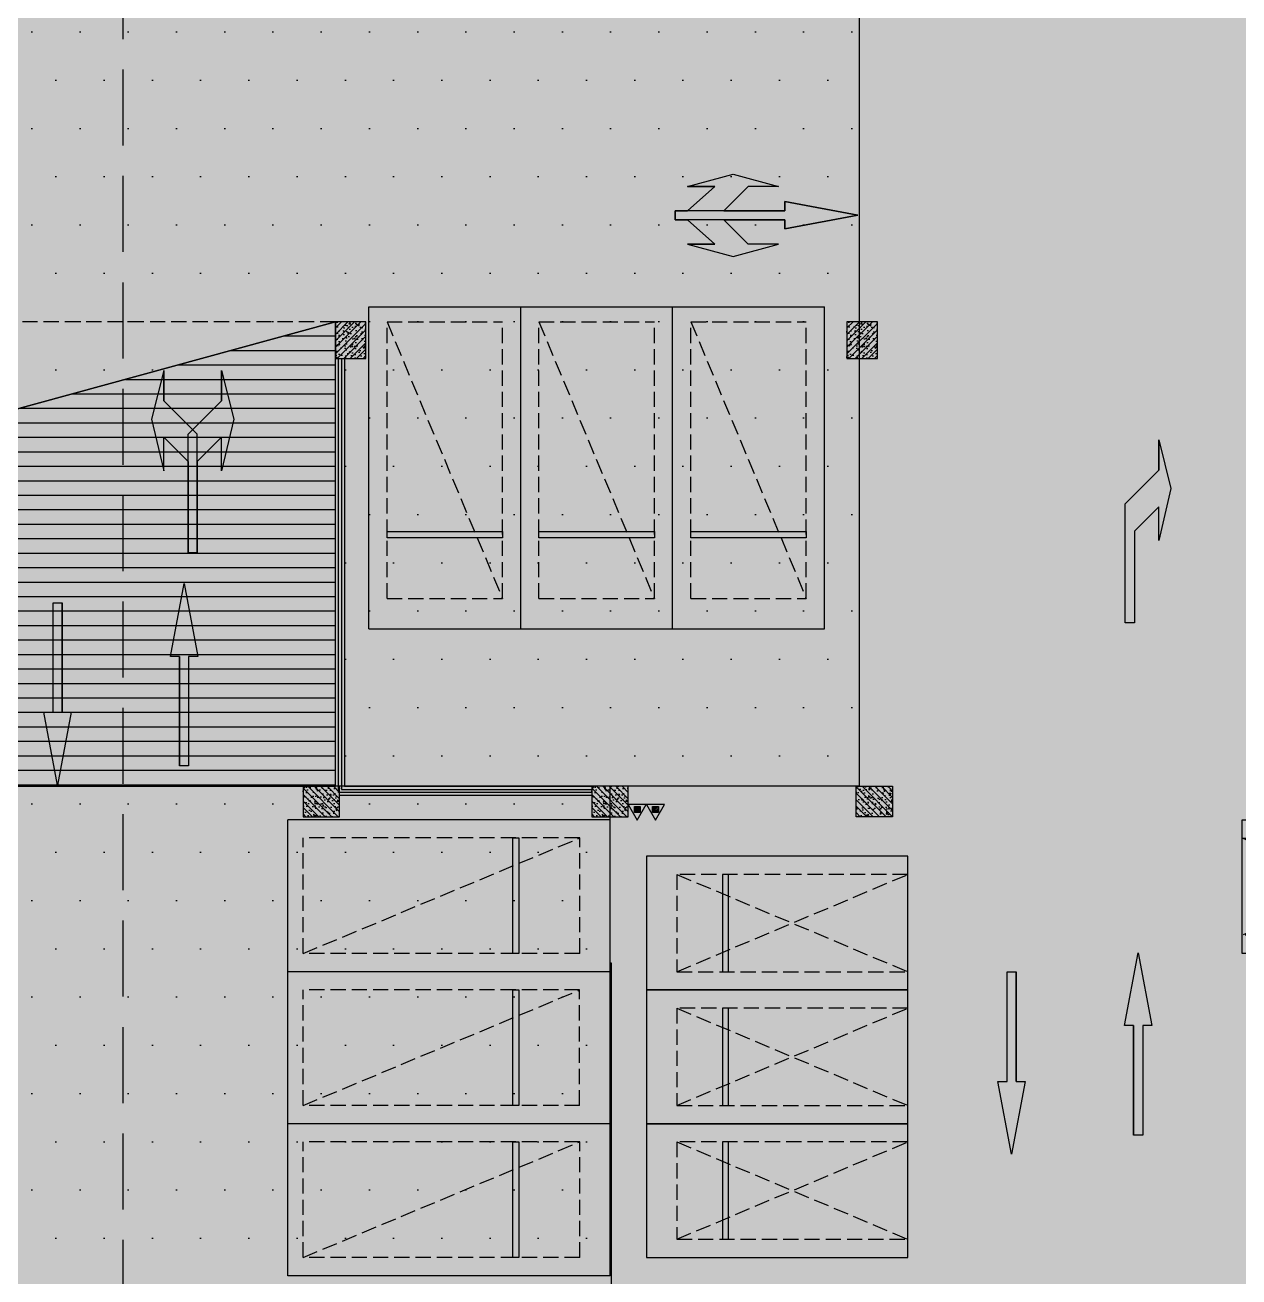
# Model space of a CAD drawing. Extents: x -1338203 to 1886333, y -530034 to 1031844.
# Drawn here: x 718630 to 738606, y 182218 to 202812 of the extents above; entities that cross this region are included whole.
import ezdxf

# ---------------------------------------------------------------- set-up
doc = ezdxf.new("R2010")
doc.units = 0
doc.header["$LTSCALE"] = 1000
doc.header["$MEASUREMENT"] = 0
for name, pattern in [('$2$DASH', [0.35, 0.25, -0.1]), ('A-001-平面B2$0$__DASH', [0.35, 0.25, -0.1]), ('A-001-平面参照B1$0$DASH', [0.35, 0.25, -0.1]), ('DASH', [0.35, 0.25, -0.1])]:
    doc.linetypes.add(name, pattern=pattern)
for name, color, linetype in [('$0$DIM_SYMB', 3, 'Continuous'), ('A-001-平面参照B1$0$0A-ELEV-PATT', 8, 'Continuous'), ('A-001-平面参照B1$0$0A-P-FLOR', 52, 'Continuous'), ('A-001-平面参照B1$0$A-001-平面参照B1$0$0A-E-STRS-RAIL', 163, 'Continuous'), ('A-001-平面参照B1$0$AUDIT_D_220531184525-2', 40, 'Continuous'), ('A-001-车位参照B1$0$A-001-车位参照B1$0$0A-P-PKNG-CAR(B)', 21, 'Continuous'), ('p-a-regular', 5, 'Continuous'), ('S001地下一墙柱$0$S001地下一墙柱$0$0S-CC-LINE', 52, 'Continuous'), ('S001地下一墙柱$0$S001地下一墙柱$0$0S-CW-HATCH', 251, 'Continuous'), ('S001地下一墙柱$0$S001地下一墙柱$0$0S-CW-HATCH-UP', 251, 'Continuous'), ('中心线', 42, 'Continuous'), ('地面指向箭头', 7, 'Continuous'), ('负一层消火栓$0$0P-EQUIP-FH', 7, 'Continuous')]:
    doc.layers.add(name, color=color, linetype=linetype)
doc.layers.add('A-001-平面参照B1$0$AAD-A-PROOF', color=30, linetype='Continuous', plot=False)
doc.layers.add('AAD-A-PROOF', color=30, linetype='Continuous', plot=False)
doc.layers.add('p-a-mini', color=7, linetype='Continuous', true_color=0x0050ff)
doc.layers.add('p-a-regular-narrow', color=7, linetype='Continuous', true_color=0x9600ff)
doc.layers.add('p-h-walkable', color=7, linetype='Continuous', lineweight=70, true_color=0xf0f0f0)
pattern_1 = [(0, (-766365.4, -306889.1), (396.875, 793.75), [0, -793.75])]
pattern_2 = [(315, (732758.33, 157478.5), (53.03301, 53.03301), []), (320, (732758.33, 157478.5), (-18.8256, -215.1781), [22.5, -247.5]), (265, (732758.33, 157478.5), (225.6576, 41.6254), [18, -198]), (10.4514, (732756.76, 157460.57), (206.8319, -173.5528), [19.122, -210.3426]), (316.1842, (732818.33, 157478.5), (-49.6557, -320.1723), [33.75, -371.25]), (6.6356, (732814.2, 157451.82), (292.2354, -280.3988), [28.683, -315.514]), (261.1842, (732818.33, 157478.5), (292.2356, -280.3986), [27, -297]), (291, (732803.33, 157448.5), (-120.7857, -179.0721), [22.5, -247.5]), (236, (732803.33, 157448.5), (217.545, -72.9946), [18, -198]), (341.4514, (732793.27, 157433.58), (96.7591, -252.0668), [19.122, -210.3426]), (307.5, (732758.33, 157478.5), (99.86816, -3.64796), [0, -195.6, 0, -201, 0, -198.75]), (277.5, (732758.33, 157478.5), (118.3235, -78.92086), [0, -114.6, 0, -191.1, 0, -75.75]), (237.5, (732758.33, 157545.4), (-6.76646, -160.14673), [0, -75, 0, -234, 0, -310.5]), (227.5, (732758.33, 157575.4), (30.0315, -174.95585), [0, -97.5, 0, -155.4, 0, -220.5])]

# ---------------------------------------------------------------- blocks, each defined once
blk = doc.blocks.new('A-001-平面参照B1')
at = {"layer": 'A-001-平面参照B1$0$0A-ELEV-PATT'}
h = blk.add_hatch(dxfattribs=at)
h.set_pattern_fill('DOTS', color=256, scale=500)
h.set_pattern_definition(pattern_1)
edge = h.paths.add_edge_path()
edge.add_line((-50226, -116800), (-54206, -116799))
edge.add_line((-54206, -116799), (-54209, -114010))
edge.add_line((-54209, -114010), (-54209, -114010))
edge.add_line((-54209, -114010), (-58760, -114010))
edge.add_line((-58760, -114010), (-58759, -97910))
edge.add_line((-58759, -97910), (-34009, -97860))
edge.add_line((-34009, -97860), (-34009, -116600))
edge.add_line((-34009, -116600), (-42629, -116600))
edge.add_line((-42629, -116600), (-42629, -108960))
edge.add_line((-42629, -108960), (-50229, -111040))
edge.add_line((-50229, -111040), (-50229, -114210))
edge.add_line((-50229, -114210), (-50229, -111040))
h = blk.add_hatch(dxfattribs=at)
h.set_pattern_fill('ANSI31', color=256, scale=150, angle=135)
h.set_pattern_definition([(180, (-766365.37, -306889.07), (-1e-14, -238.125), [])])
h.paths.add_polyline_path([(-42629, -108960), (-50229, -111040), (-50229, -114210), (-50229, -114210), (-50229, -116600), (-42629, -116600), (-42629, -114210), (-42629, -114210), (-42629, -108960), (-50229, -111040)])
h = blk.add_hatch(dxfattribs=at)
h.set_pattern_fill('DOTS', color=256, scale=500)
h.set_pattern_definition(pattern_1)
h.paths.add_polyline_path([(-38109, -133450), (-38083, -133450), (-38084, -131350), (-38084, -131350), (-38084, -119510), (-38109, -119510), (-38109, -116600), (-50229, -116600), (-50229, -116750), (-54206, -116749), (-54360, -148950), (-38109, -148950)])
at = {"layer": 'A-001-平面参照B1$0$0A-P-FLOR', "linetype": 'A-001-平面参照B1$0$DASH'}
blk.add_lwpolyline([(-42629, -111040), (-42629, -108960), (-50229, -108960), (-50229, -111040)], dxfattribs=at)
at = {"layer": 'A-001-平面参照B1$0$A-001-平面参照B1$0$0A-E-STRS-RAIL'}
for points in [[(-38409, -116700), (-42579, -116700), (-42579, -109560)], [(-42529, -109560), (-42529, -116650), (-38409, -116650)]]:
    blk.add_lwpolyline(points, dxfattribs=at)
at = {"layer": 'A-001-平面参照B1$0$AAD-A-PROOF', "ltscale": 0.002}
blk.add_lwpolyline([(-50229, -111040), (-50229, -111040), (-42629, -108960)], dxfattribs=at)
at = {"layer": 'A-001-平面参照B1$0$AUDIT_D_220531184525-2'}
for points in [[(-50226, -116750), (-54206, -116749), (-54209, -114010), (-58760, -114010), (-58759, -97910), (-34009, -97860), (-34009, -114210), (-34009, -114210), (-34009, -116600), (-42629, -116600), (-42629, -108960), (-50229, -111040), (-50229, -114210), (-50229, -111040)], [(-50226, -116750), (-54206, -116749), (-54209, -114010), (-58760, -114010), (-58759, -97910), (-34009, -97860), (-34009, -114210), (-34009, -114210), (-34009, -116600), (-38409, -116600), (-38409, -116750), (-42559, -116750), (-42559, -116600), (-42629, -116600), (-42629, -108960), (-50229, -111040), (-50229, -114210), (-50229, -111040)], [(-42479, -109560), (-42479, -116600), (-38409, -116600)]]:
    blk.add_lwpolyline(points, dxfattribs=at)
for points in [[(-42629, -108960), (-50229, -111040), (-50229, -114210), (-50229, -114210), (-50229, -116600), (-42629, -116600), (-42629, -114210), (-42629, -114210), (-42629, -108960), (-50229, -111040)], [(-42629, -108960), (-50229, -111040), (-50229, -114210), (-50229, -114210), (-50229, -116600), (-42629, -116600), (-42629, -114210), (-42629, -114210), (-42629, -108960), (-50229, -111040)], [(-38109, -133450), (-38083, -133450), (-38084, -131350), (-38084, -131350), (-38084, -119510), (-38109, -119510), (-38109, -116600), (-50229, -116600), (-50229, -116750), (-54206, -116749), (-54360, -148950), (-38109, -148950)]]:
    blk.add_lwpolyline(points, close=True, dxfattribs=at)
blk = doc.blocks.new('负一层消火栓$0$$TwtSys$00000546')
h = blk.add_hatch()
h.set_pattern_fill('ANSI31', color=256, scale=200, style=0)
h.set_pattern_definition([(45, (-38543.802, -6670.83), (-17.67767, 17.67767), [])])
h.paths.add_polyline_path([(-65, 174), (65, 174), (65, 44), (-65, 44)])
for points in [[(0, 344), (-198, 0), (198, 0)], [(-65, 174), (65, 174), (65, 44), (-65, 44)]]:
    blk.add_lwpolyline(points, close=True)
blk = doc.blocks.new('负一层消火栓')
at = {"layer": '负一层消火栓$0$0P-EQUIP-FH', "xscale": 0.75, "yscale": 0.75, "zscale": 0.75, "rotation": 180}
for p in [(-37660, -116900), (-37362, -116900)]:
    blk.add_blockref('负一层消火栓$0$$TwtSys$00000546', p, dxfattribs=at)
blk = doc.blocks.new('剖面位置')
at = {"layer": '$0$DIM_SYMB', "linetype": '$2$DASH', "ltscale": 5}
blk.add_lwpolyline([(-23908, 5282), (-23908, -83810), (-46125, -83810), (-46125, -260656)], dxfattribs=at)
blk.add_lwpolyline([(-23908, 5282), (-23908, -83810), (-46125, -83810), (-46125, -260656)], dxfattribs=at)
blk = doc.blocks.new('左转加右转')
at = {"layer": '地面指向箭头'}
for points in [[(3220885, 2465747), (3221085, 2466547), (3221085, 2466047), (3221635, 2465497), (3221635, 2463547), (3221485, 2463547), (3221485, 2465047), (3221085, 2465447), (3221085, 2464897)], [(3222235, 2465747), (3222035, 2466547), (3222035, 2466047), (3221485, 2465497), (3221485, 2463547), (3221635, 2463547), (3221635, 2465047), (3222035, 2465447), (3222035, 2464897)]]:
    blk.add_hatch(color=251, dxfattribs=at).paths.add_polyline_path(points)
at = {"layer": '地面指向箭头', "color": 251}
for points in [[(3221085, 2466547), (3220885, 2465747), (3221085, 2464897), (3221085, 2465447), (3221485, 2465047), (3221485, 2463547), (3221635, 2463547), (3221635, 2465497), (3221085, 2466047), (3221085, 2466547), (3221085, 2466047)], [(3222035, 2466547), (3222235, 2465747), (3222035, 2464897), (3222035, 2465447), (3221635, 2465047), (3221635, 2463547), (3221485, 2463547), (3221485, 2465497), (3222035, 2466047), (3222035, 2466547), (3222035, 2466047)]]:
    blk.add_lwpolyline(points, dxfattribs=at)
blk = doc.blocks.new('左转或右转')
at = {"layer": '地面指向箭头'}
blk.add_hatch(color=251, dxfattribs=at).paths.add_polyline_path([(3221046, 2451667), (3221247, 2450864), (3221247, 2451366), (3221799, 2451918), (3221799, 2453874), (3221648, 2453874), (3221648, 2452369), (3221247, 2451968), (3221247, 2452519)])
at = {"layer": '地面指向箭头', "color": 251}
blk.add_lwpolyline([(3221247, 2450864), (3221046, 2451667), (3221247, 2452519), (3221247, 2451968), (3221648, 2452369), (3221648, 2453874), (3221799, 2453874), (3221799, 2451918), (3221247, 2451366), (3221247, 2450864), (3221247, 2451366)], dxfattribs=at)
blk = doc.blocks.new('直行右转或左转')
at = {"layer": '地面指向箭头'}
blk.add_hatch(color=251, dxfattribs=at).paths.add_polyline_path([(3219528, 2452519), (3218327, 2452294), (3218327, 2452444), (3217325, 2452444), (3217726, 2452044), (3218227, 2452044), (3217476, 2451843), (3216725, 2452044), (3217175, 2452044), (3216725, 2452444), (3216524, 2452444), (3216524, 2452594), (3218327, 2452594), (3218327, 2452745)])
at = {"layer": '地面指向箭头', "color": 251}
blk.add_lwpolyline([(3216725, 2452044), (3217175, 2452044), (3216725, 2452044), (3217476, 2451843), (3218227, 2452044), (3217726, 2452044), (3217325, 2452444), (3218327, 2452444), (3218327, 2452294), (3219528, 2452519), (3218327, 2452745), (3218327, 2452594), (3216524, 2452594), (3216524, 2452444), (3216725, 2452444), (3217175, 2452044)], dxfattribs=at)
blk = doc.blocks.new('RTRTRT5')
at = {"layer": '地面指向箭头', "linetype": 'Continuous', "xscale": -1, "rotation": 270}
blk.add_blockref('直行右转或左转', (-1798715, -3451125, 0), dxfattribs=at)
at = {"layer": '地面指向箭头', "linetype": 'Continuous', "rotation": 89.99999999999999}
blk.add_blockref('直行右转或左转', (3106324, -3451125, 0), dxfattribs=at)
blk = doc.blocks.new('直行')
at = {"layer": '地面指向箭头'}
blk.add_hatch(color=251, dxfattribs=at).paths.add_polyline_path([(-29241, 4059962), (-29466, 4058762), (-29316, 4058762), (-29316, 4056961), (-29166, 4056961), (-29166, 4058762), (-29016, 4058762)])
at = {"layer": '地面指向箭头', "color": 251}
blk.add_lwpolyline([(-29316, 4058762), (-29316, 4056961), (-29316, 4058762), (-29316, 4058762), (-29466, 4058762), (-29241, 4059962), (-29016, 4058762), (-29166, 4058762), (-29166, 4056961), (-29316, 4056961), (-29316, 4056961)], dxfattribs=at)
blk = doc.blocks.new('A$C9cb663f1')
at = {"layer": '中心线', "color": 251, "const_width": 150}
for points in [[(306457, -160832), (308457, -160832)], [(310428, -160832), (312428, -160832)], [(314428, -160832), (316428, -160832)], [(318428, -160832), (320428, -160832)], [(307560, -163917), (307560, -165917)], [(323260, -165346), (323260, -167346)], [(307560, -167917), (307560, -169917)], [(323260, -169346), (323260, -171346)], [(307560, -171917), (307560, -173917)], [(323260, -173346), (323260, -175346)], [(307560, -175917), (307560, -177917)], [(323260, -177346), (323260, -179346)]]:
    blk.add_lwpolyline(points, dxfattribs=at)
at = {"layer": '地面指向箭头', "color": 251, "xscale": -1, "rotation": 270}
blk.add_blockref('RTRTRT5', (551283, -815883, 0), dxfattribs=at)
at = {"layer": '地面指向箭头', "color": 251, "linetype": 'Continuous', "xscale": -1}
blk.add_blockref('左转加右转', (3530302, -2631177), dxfattribs=at)
at = {"layer": '地面指向箭头', "color": 251, "linetype": 'Continuous', "rotation": 180}
blk.add_blockref('左转或右转', (3545887, 2285092), dxfattribs=at)
at = {"layer": '地面指向箭头', "color": 251}
for p in [(337842, -4228099), (353542, -4234171)]:
    blk.add_blockref('直行', p, dxfattribs=at)
at = {"layer": '地面指向箭头', "color": 251, "rotation": 180}
for p in [(277278, 3888507), (292978, 3882436)]:
    blk.add_blockref('直行', p, dxfattribs=at)
blk = doc.blocks.new('A-001-车位参照B1$0$A-001-车位参照B1$0$A-001-车位参照B1$0$A$C43AE5A3B')
at = {"color": 241}
blk.add_lwpolyline([(2500, 0), (2500, 4300), (300, 4300), (300, 0)], close=True, dxfattribs=at)
at = {"color": 241, "linetype": 'DASH'}
for points in [[(2200, 0), (2200, 3800), (600, 3800), (600, 0), (2200, 0)], [(600, 3800), (2200, 0)], [(2200, 3800), (600, 0)]]:
    blk.add_lwpolyline(points, dxfattribs=at)
at = {"color": 241}
blk.add_lwpolyline([(2200, 3050), (600, 3050), (600, 2950), (2200, 2950), (2200, 3050)], dxfattribs=at)
at = {"layer": 'p-a-mini', "ltscale": 0.002, "const_width": 1000}
blk.add_lwpolyline([(1400, 0), (1400, 3800)], dxfattribs=at)

msp = doc.modelspace()

# ---------------------------------------------------------------- hatches: boundary and pattern name
at = {"layer": 'p-h-walkable', "ltscale": 0.002}
h = msp.add_hatch(color=256, dxfattribs=at)
h.dxf.hatch_style = 1
h.paths.add_polyline_path([(633826.6, 244460.7), (640276.6, 244575.6), (640576.6, 234544.8), (645576.7, 234544.6), (645576.7, 209278.9), (732355.9, 209029), (732355.1, 235229.9), (738506.7, 235229.9), (738506.6, 268838.9), (732734.3, 268838.9), (732734.3, 272898.9), (711963.1, 272898.9), (711963.1, 278984.7), (717256.7, 278984.7), (717256.7, 284049), (733571.6, 284135.6), (733996.6, 290449.1), (739216.6, 290449.1), (739766.6, 284299.1), (754626.6, 284299.1), (755296.6, 290449.1), (760516.6, 290449.1), (760816.6, 283049.1), (760816.3, 275879.2), (775122.6, 275879.2), (776006.6, 274138.9), (776006.6, 259429.1), (778716.6, 259429.1), (778716.6, 238849.1), (783416.6, 238849.1), (783416.6, 237229.1), (782066.6, 237229.1), (782066.6, 234429.1), (779546.6, 234429.1), (779546.6, 237129.1), (773916.6, 237129.1), (773916.6, 243229.1), (764306.6, 243225.6), (764306.6, 236639.1), (760766.6, 236639.1), (760766.6, 234429.1), (758246.6, 234429.1), (758246.6, 238649.1), (762116.6, 238649.1), (762116.6, 243225.6), (748656.6, 243225.6), (748756.3, 207529.1), (800106.6, 207528.9), (800206.7, 201639.7), (812908.2, 202239.1), (812576.6, 180449.3), (744206, 180449.3), (744206, 173439), (728556.7, 173439), (728556.6, 122289.1), (746356.6, 122289.1), (750916.6, 132325.6), (842896.6, 132325.6), (843211.6, 121345.6), (839116.6, 121345.6), (839116.6, 93449.1), (864906.6, 93449.1), (864906.6, 79694), (875856.6, 74929.1), (875856.6, 65749.1), (834560.6, 65749.1), (839142.9, 28436.3), (869465.5, 32160.2), (871163.4, 18334), (873704.3, 18646.1), (877328.9, 5540.2), (761876.2, -8638.5), (761133.2, 2082.3), (764950.9, 5291.5), (763253.1, 19116.3), (799242.7, 23536.1), (793807.6, 65749.1), (750756.6, 65749.1), (751556.6, 81645.6), (636016.6, 81645.6), (636016.6, 96345.6), (629416.6, 96345.6), (629416.6, 118203.2), (622306.6, 118203.2), (622286.6, 139083.2), (644406.6, 137003.2), (644406.6, 129968.2), (656656.6, 129968.2), (656406.6, 138083.2), (712156.6, 138083.2), (711856.6, 184449.1), (581811.6, 184349.1), (581826.6, 197199.1), (585876.6, 197449.1), (585976.6, 209279), (629226.6, 209578.9), (628926.8, 236145.4), (633826.6, 236145.6)])
at = {"layer": 'S001地下一墙柱$0$S001地下一墙柱$0$0S-CW-HATCH'}
h = msp.add_hatch(color=256, dxfattribs=at)
h.dxf.hatch_style = 1
h.paths.add_polyline_path([(724236.6, 197929.1), (723736.6, 197929.1), (723736.6, 197329.1), (724236.6, 197329.1)])
h = msp.add_hatch(color=256, dxfattribs=at)
h.dxf.hatch_style = 1
h.paths.add_polyline_path([(732655.9, 197929.1), (732155.9, 197929.1), (732155.9, 197329.1), (732655.9, 197329.1)])
h = msp.add_hatch(color=256, dxfattribs=at)
h.dxf.hatch_style = 1
h.paths.add_polyline_path([(723806.6, 189789.2), (723806.6, 190289.2), (723206.6, 190289.2), (723206.6, 189789.2)])
h = msp.add_hatch(color=256, dxfattribs=at)
h.dxf.hatch_style = 1
h.paths.add_polyline_path([(728556.7, 189789.2), (728556.7, 190289.2), (727956.7, 190289.2), (727956.7, 189789.2)])
h = msp.add_hatch(color=256, dxfattribs=at)
h.dxf.hatch_style = 1
h.paths.add_polyline_path([(732306.1, 189789.2), (732306.1, 190289.2), (732906.1, 190289.2), (732906.1, 189789.2)])
at = {"layer": 'S001地下一墙柱$0$S001地下一墙柱$0$0S-CW-HATCH-UP'}
h = msp.add_hatch(dxfattribs=at)
h.set_pattern_fill('钢筋混凝土', color=256, scale=30)
h.set_pattern_definition([(45, (756547.33, 206880.786), (-53.03301, 53.03301), []), (50, (756547.33, 206880.79), (215.1781, -18.8256), [22.5, -247.5]), (355, (756547.33, 206880.79), (-41.6254, 225.6576), [18, -198]), (100.4514, (756565.26, 206879.22), (173.5528, 206.8319), [19.122, -210.3426]), (46.1842, (756547.33, 206940.79), (320.1723, -49.6557), [33.75, -371.25]), (96.6356, (756574, 206936.65), (280.3988, 292.2354), [28.683, -315.514]), (351.1842, (756547.33, 206940.8), (280.3986, 292.2356), [27, -297]), (21, (756577.33, 206925.79), (179.0721, -120.7857), [22.5, -247.5]), (326, (756577.33, 206925.79), (72.9946, 217.545), [18, -198]), (71.4514, (756592.25, 206915.72), (252.0668, 96.7591), [19.122, -210.3426]), (37.5, (756547.33, 206880.79), (3.64796, 99.86816), [0, -195.6, 0, -201, 0, -198.75]), (7.5, (756547.33, 206880.79), (78.92086, 118.3235), [0, -114.6, 0, -191.1, 0, -75.75]), (327.5, (756480.43, 206880.79), (160.14673, -6.76646), [0, -75, 0, -234, 0, -310.5]), (317.5, (756450.43, 206880.79), (174.95585, 30.0315), [0, -97.5, 0, -155.4, 0, -220.5])])
h.paths.add_polyline_path([(724236.6, 197929.1), (723736.6, 197929.1), (723736.6, 197329.1), (724236.6, 197329.1)])
h = msp.add_hatch(dxfattribs=at)
h.set_pattern_fill('钢筋混凝土', color=256, scale=30)
h.set_pattern_definition([(45, (764966.674, 206880.786), (-53.03301, 53.03301), []), (50, (764966.67, 206880.79), (215.1781, -18.8256), [22.5, -247.5]), (355, (764966.67, 206880.79), (-41.6254, 225.6576), [18, -198]), (100.4514, (764984.6, 206879.22), (173.5528, 206.8319), [19.122, -210.3426]), (46.1842, (764966.67, 206940.79), (320.1723, -49.6557), [33.75, -371.25]), (96.6356, (764993.36, 206936.65), (280.3988, 292.2354), [28.683, -315.514]), (351.1842, (764966.67, 206940.8), (280.3986, 292.2356), [27, -297]), (21, (764996.67, 206925.79), (179.0721, -120.7857), [22.5, -247.5]), (326, (764996.67, 206925.79), (72.9946, 217.545), [18, -198]), (71.4514, (765011.6, 206915.72), (252.0668, 96.7591), [19.122, -210.3426]), (37.5, (764966.674, 206880.79), (3.64796, 99.86816), [0, -195.6, 0, -201, 0, -198.75]), (7.5, (764966.67, 206880.79), (78.92086, 118.3235), [0, -114.6, 0, -191.1, 0, -75.75]), (327.5, (764899.774, 206880.79), (160.14673, -6.76646), [0, -75, 0, -234, 0, -310.5]), (317.5, (764869.77, 206880.79), (174.95585, 30.0315), [0, -97.5, 0, -155.4, 0, -220.5])])
h.paths.add_polyline_path([(732655.9, 197929.1), (732155.9, 197929.1), (732155.9, 197329.1), (732655.9, 197329.1)])
h = msp.add_hatch(dxfattribs=at)
h.set_pattern_fill('钢筋混凝土', color=256, scale=30, angle=-90)
h.set_pattern_definition(pattern_2)
h.paths.add_polyline_path([(723806.6, 189789.2), (723806.6, 190289.2), (723206.6, 190289.2), (723206.6, 189789.2)])
h = msp.add_hatch(dxfattribs=at)
h.set_pattern_fill('钢筋混凝土', color=256, scale=30, angle=-90)
h.set_pattern_definition([(315, (737508.434, 157478.5), (53.03301, 53.03301), []), (320, (737508.43, 157478.5), (-18.8256, -215.1781), [22.5, -247.5]), (265, (737508.43, 157478.5), (225.6576, 41.6254), [18, -198]), (10.4514, (737506.87, 157460.57), (206.8319, -173.5528), [19.122, -210.3426]), (316.1842, (737568.43, 157478.5), (-49.6557, -320.1723), [33.75, -371.25]), (6.6356, (737564.3, 157451.82), (292.2354, -280.3988), [28.683, -315.514]), (261.1842, (737568.43, 157478.5), (292.2356, -280.3986), [27, -297]), (291, (737553.43, 157448.5), (-120.7857, -179.0721), [22.5, -247.5]), (236, (737553.43, 157448.5), (217.545, -72.9946), [18, -198]), (341.4514, (737543.37, 157433.58), (96.7591, -252.0668), [19.122, -210.3426]), (307.5, (737508.434, 157478.5), (99.86816, -3.64796), [0, -195.6, 0, -201, 0, -198.75]), (277.5, (737508.43, 157478.5), (118.3235, -78.92086), [0, -114.6, 0, -191.1, 0, -75.75]), (237.5, (737508.434, 157545.4), (-6.76646, -160.14673), [0, -75, 0, -234, 0, -310.5]), (227.5, (737508.43, 157575.4), (30.0315, -174.95585), [0, -97.5, 0, -155.4, 0, -220.5])])
h.paths.add_polyline_path([(728556.7, 189789.2), (728556.7, 190289.2), (727956.7, 190289.2), (727956.7, 189789.2)])
h = msp.add_hatch(dxfattribs=at)
h.set_pattern_fill('钢筋混凝土', color=256, scale=30, angle=-90)
h.set_pattern_definition(pattern_2)
h.paths.add_polyline_path([(732306.1, 189789.2), (732306.1, 190289.2), (732906.1, 190289.2), (732906.1, 189789.2)])

# ---------------------------------------------------------------- linework, layer by layer
for p, q in [((724286.5, 192878.9), (724286.5, 198178.9)), ((724286.5, 198178.9), (726786.5, 198178.9)), ((726786.5, 192878.9), (726786.5, 198178.9)), ((726786.5, 192878.9), (726786.5, 198178.9)), ((726786.5, 198178.9), (729286.5, 198178.9)), ((729286.5, 192878.9), (729286.5, 198178.9)), ((729286.5, 198178.9), (731786.5, 198178.9)), ((729286.5, 192878.9), (729286.5, 198178.9)), ((731786.5, 192878.9), (731786.5, 198178.9)), ((724286.5, 192878.9), (726786.5, 192878.9)), ((726786.5, 192878.9), (729286.5, 192878.9)), ((729286.5, 192878.9), (731786.5, 192878.9)), ((728256.9, 189739.2), (722956.9, 189739.2)), ((722956.9, 187239.2), (722956.9, 189739.2)), ((728256.9, 187239.2), (728256.9, 189739.2)), ((728256.8, 187239.2), (722956.8, 187239.2)), ((722956.8, 184739.2), (722956.8, 187239.2)), ((728256.9, 187239.2), (722956.9, 187239.2)), ((728256.8, 184739.2), (728256.8, 187239.2)), ((728256.8, 184739.2), (722956.8, 184739.2)), ((728256.9, 184739.2), (722956.9, 184739.2)), ((722956.9, 182239.2), (722956.9, 184739.2)), ((728256.9, 182239.2), (728256.9, 184739.2)), ((728256.9, 182239.2), (722956.9, 182239.2))]:
    msp.add_line(p, q)
at = {"linetype": 'A-001-平面B2$0$__DASH'}
for p, q in [((724586.5, 197928.9), (726486.5, 197928.9)), ((724586.5, 193378.9), (724586.5, 197928.9)), ((726486.5, 193378.9), (726486.5, 197928.9)), ((727086.5, 197928.9), (728986.5, 197928.9)), ((727086.5, 193378.9), (727086.5, 197928.9)), ((728986.5, 193378.9), (728986.5, 197928.9)), ((729586.5, 197928.9), (731486.5, 197928.9)), ((729586.5, 193378.9), (729586.5, 197928.9)), ((731486.5, 193378.9), (731486.5, 197928.9)), ((724586.5, 193378.9), (726486.5, 193378.9)), ((727086.5, 193378.9), (728986.5, 193378.9)), ((729586.5, 193378.9), (731486.5, 193378.9)), ((723206.9, 187539.2), (723206.9, 189439.2)), ((727756.9, 189439.2), (723206.9, 189439.2)), ((727756.9, 187539.2), (727756.9, 189439.2)), ((727756.9, 187539.2), (723206.9, 187539.2)), ((723206.8, 185039.2), (723206.8, 186939.2)), ((727756.8, 186939.2), (723206.8, 186939.2)), ((727756.8, 185039.2), (727756.8, 186939.2)), ((727756.8, 185039.2), (723206.8, 185039.2)), ((723206.9, 182539.2), (723206.9, 184439.2)), ((727756.9, 184439.2), (723206.9, 184439.2)), ((727756.9, 182539.2), (727756.9, 184439.2)), ((727756.9, 182539.2), (723206.9, 182539.2))]:
    msp.add_line(p, q, dxfattribs=at)
for points in [[(724586.5, 197928.9), (726486.5, 193378.9)], [(727086.5, 197928.9), (728986.5, 193378.9)], [(729586.5, 197928.9), (731486.5, 193378.9)], [(723206.9, 187539.2), (727756.9, 189439.2)], [(723206.8, 185039.2), (727756.8, 186939.2)], [(723206.9, 182539.2), (727756.9, 184439.2)]]:
    msp.add_lwpolyline(points, dxfattribs=at)
for points in [[(726486.5, 194378.9), (724586.5, 194378.9), (724586.5, 194478.9), (726486.5, 194478.9)], [(728986.5, 194378.9), (727086.5, 194378.9), (727086.5, 194478.9), (728986.5, 194478.9)], [(731486.5, 194378.9), (729586.5, 194378.9), (729586.5, 194478.9), (731486.5, 194478.9)], [(726756.9, 189439.2), (726756.9, 187539.2), (726656.9, 187539.2), (726656.9, 189439.2)], [(726756.8, 186939.2), (726756.8, 185039.2), (726656.8, 185039.2), (726656.8, 186939.2)], [(726756.9, 184439.2), (726756.9, 182539.2), (726656.9, 182539.2), (726656.9, 184439.2)]]:
    msp.add_lwpolyline(points, close=True)
at = {"layer": 'p-a-regular', "ltscale": 0.002, "const_width": 1000}
for points in [[(725536.5, 193378.9), (725536.5, 197928.9)], [(728036.5, 193378.9), (728036.5, 197928.9)], [(730536.5, 193378.9), (730536.5, 197928.9)], [(727756.9, 188489.2), (723206.9, 188489.2)], [(727756.9, 183489.2), (723206.9, 183489.2)], [(743456.3, 183488.6), (738906.3, 183488.6)]]:
    msp.add_lwpolyline(points, dxfattribs=at)
at = {"layer": 'p-a-regular-narrow', "ltscale": 0.002, "const_width": 1000}
for points in [[(727756.8, 185989.2), (723206.8, 185989.2)], [(743456.2, 185988.6), (738906.2, 185988.6)]]:
    msp.add_lwpolyline(points, dxfattribs=at)
at = {"layer": 'S001地下一墙柱$0$S001地下一墙柱$0$0S-CC-LINE'}
for points in [[(724236.6, 197929.1), (723736.6, 197929.1), (723736.6, 197329.1), (724236.6, 197329.1)], [(723806.6, 189789.2), (723806.6, 190289.2), (723206.6, 190289.2), (723206.6, 189789.2)], [(728556.7, 189789.2), (728556.7, 190289.2), (727956.7, 190289.2), (727956.7, 189789.2)], [(732306.1, 189789.2), (732306.1, 190289.2), (732906.1, 190289.2), (732906.1, 189789.2)]]:
    msp.add_lwpolyline(points, close=True, dxfattribs=at)
at = {"layer": 'S001地下一墙柱$0$S001地下一墙柱$0$0S-CC-LINE', "elevation": 0}
msp.add_lwpolyline([(732655.9, 197929.1), (732155.9, 197929.1), (732155.9, 197329.1), (732655.9, 197329.1)], close=True, dxfattribs=at)

# ---------------------------------------------------------------- block references
msp.add_blockref('A-001-平面参照B1', (766365.4, 306889.1))
at = {"ltscale": 0.002}
for name, p in [('负一层消火栓', (766365.4, 306889.1)), ('A$C9cb663f1', (412646.2, 361761.3))]:
    msp.add_blockref(name, p, dxfattribs=at)
at = {"layer": 'A-001-车位参照B1$0$A-001-车位参照B1$0$0A-P-PKNG-CAR(B)', "xscale": -1, "rotation": 270}
msp.add_blockref('A-001-车位参照B1$0$A-001-车位参照B1$0$A-001-车位参照B1$0$A$C43AE5A3B', (738656.3, 187238.5), dxfattribs=at)
at = {"layer": 'A-001-车位参照B1$0$A-001-车位参照B1$0$0A-P-PKNG-CAR(B)', "rotation": 90}
for p in [(733156.2, 186638.8), (733156.2, 184438.8), (733156.1, 182238.8)]:
    msp.add_blockref('A-001-车位参照B1$0$A-001-车位参照B1$0$A-001-车位参照B1$0$A$C43AE5A3B', p, dxfattribs=at)
at = {"layer": 'AAD-A-PROOF'}
msp.add_blockref('剖面位置', (766365.4, 306889.1), dxfattribs=at)

doc.saveas('drawing.dxf')
